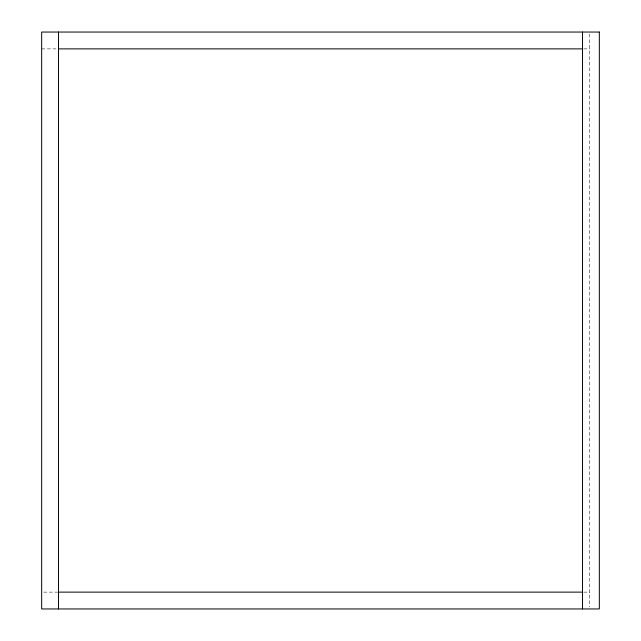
<?xml version="1.0" encoding="UTF-8"?>
<svg xmlns="http://www.w3.org/2000/svg" width="641" height="641" viewBox="0 0 641 641"><rect width="100%" height="100%" fill="white"/><g stroke="black" fill="none" stroke-linecap="round" stroke-linejoin="round"><path stroke-width="0.48" stroke-dasharray="3.21 2.4" d="M41.665 48.876L57.666 48.876M583.719 48.876L589.72 48.876M43.668 592.124L57.666 592.124M583.719 592.124L589.72 592.124M589.72 34.029L589.72 606.971"/><path stroke-width="0.96" d="M58.491 48.876L582.509 48.876M58.491 592.124L582.509 592.124M582.509 32.05L582.509 608.95M58.491 32.05L58.491 608.95M599.335 32.05L41.665 32.05L41.665 608.95L599.335 608.95L599.335 32.05"/></g></svg>
